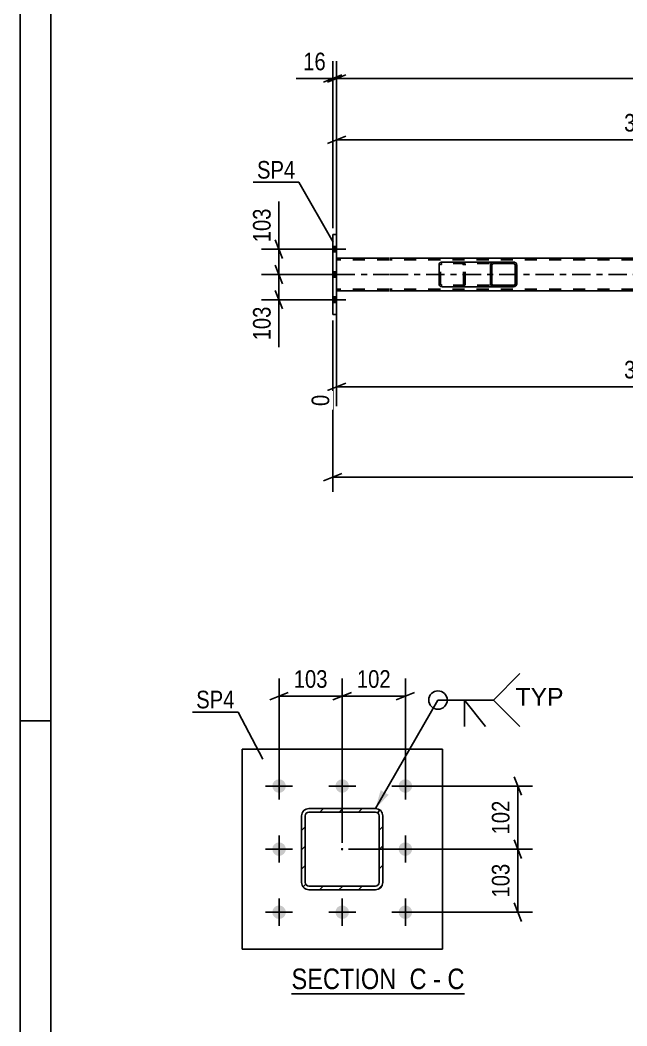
# Model space of a CAD drawing. Header units: millimetres. Extents: x 0 to 841, y 0 to 594.
# Drawn here: x 0 to 98.5, y 99.5 to 262.9 of the extents above; entities that cross this region are included whole.
import ezdxf

# ---------------------------------------------------------------- set-up
doc = ezdxf.new("R2010")
doc.units = ezdxf.units.MM
doc.linetypes.add('DXK_LINE_DOT2', pattern=[3.9198, 1.9599, -1.9599])
doc.linetypes.add('DXK_LINE_DOT3', pattern=[5.9187, 2.979, -0.9799, 0.9799, -0.9799])
doc.styles.add('Arial', font='ARIAL.TTF', dxfattribs={"height": 0.2})
doc.styles.add('Arial Narrow', font='ARIALN.TTF', dxfattribs={"height": 0.2})

# ---------------------------------------------------------------- blocks, each defined once
blk = doc.blocks.new('Unknown-283133975-1133')
at = {"color": 5, "linetype": 'Continuous'}
for p, q in [((0, 594), (0, 0)), ((5, 589), (5, 5)), ((5, 149), (0, 149))]:
    blk.add_line(p, q, dxfattribs=at)
blk = doc.blocks.new('Unknown-283133975-13 - 19844')
at = {"color": 6, "linetype": 'Continuous'}
blk.add_line((44.05, 104.68), (72.12, 104.68), dxfattribs=at)
at = {"color": 0, "linetype": 'Continuous'}
for points in [[(62.16, 105.43), (62.16, 108.93), (44.05, 108.93), (44.05, 105.43)], [(65.98, 105.43), (65.98, 108.93), (63.21, 108.93), (63.21, 105.43)], [(68.31, 105.43), (68.31, 108.93), (67.03, 108.93), (67.03, 105.43)], [(72.12, 105.43), (72.12, 108.93), (69.36, 108.93), (69.36, 105.43)]]:
    blk.add_wipeout(points, dxfattribs=at)
at = {"color": 7, "linetype": 'Continuous', "style": 'Arial Narrow'}
for s, p in [('SECTION ', (44.05, 105.43)), ('C', (63.21, 105.43)), ('C', (69.36, 105.43)), ('-', (67.03, 105.43))]:
    blk.add_text(s, height=3.34, dxfattribs=at).set_placement(p)
blk = doc.blocks.new('Part-283133975-4411 - 4290')
at = {"color": 2, "linetype": 'Continuous'}
for p, q in [((50.73, 228.05), (51.37, 228.05)), ((50.73, 215.05), (50.73, 228.05)), ((51.37, 215.05), (51.37, 228.05)), ((50.73, 215.05), (51.37, 215.05))]:
    blk.add_line(p, q, dxfattribs=at)
at = {"color": 7, "linetype": 'DXK_LINE_DOT2'}
for p, q in [((50.73, 228.05), (50.73, 228.05)), ((50.73, 228.05), (50.73, 215.05)), ((51.37, 215.05), (51.37, 228.05)), ((50.73, 215.05), (50.73, 215.05))]:
    blk.add_line(p, q, dxfattribs=at)
blk = doc.blocks.new('Part-283133975-4526 - 4290')
at = {"linetype": 'Continuous'}
h = blk.add_hatch(dxfattribs=at)
h.set_pattern_fill('', scale=0.7, style=0, pattern_type=0)
h.set_pattern_definition([(45, (80.5562, 223.2554), (-1.57154, 1.57154), [])])
h.paths.add_polyline_path([(80.6, 223.07), (80.56, 223.26), (80.45, 223.41), (80.28, 223.52), (80.08, 223.55), (76.85, 223.55), (76.65, 223.52), (76.49, 223.41), (76.38, 223.26), (76.34, 223.07), (76.34, 220.03), (76.38, 219.85), (76.49, 219.69), (76.65, 219.59), (76.85, 219.55), (80.08, 219.55), (80.28, 219.59), (80.45, 219.69), (80.56, 219.85), (80.6, 220.03)])
h.paths.add_polyline_path([(80.32, 219.94), (80.26, 219.86), (80.18, 219.81), (80.08, 219.79), (76.85, 219.79), (76.75, 219.81), (76.67, 219.86), (76.61, 219.94), (76.59, 220.03), (76.59, 223.07), (76.61, 223.16), (76.67, 223.24), (76.75, 223.29), (76.85, 223.31), (80.08, 223.31), (80.18, 223.29), (80.26, 223.24), (80.32, 223.16), (80.34, 223.07), (80.34, 220.03)])
at = {"color": 2, "linetype": 'Continuous'}
for p, q in [((67.99, 223.07), (68.03, 223.26)), ((67.99, 220.03), (67.99, 223.07)), ((68.3, 223.52), (68.5, 223.55)), ((76.85, 223.55), (68.5, 223.55)), ((76.38, 223.26), (76.34, 223.07)), ((76.34, 220.03), (76.34, 223.07)), ((76.59, 223.07), (76.61, 223.16)), ((76.59, 220.03), (76.59, 223.07)), ((76.61, 223.16), (76.67, 223.24)), ((76.85, 223.55), (76.65, 223.52)), ((76.67, 223.24), (76.75, 223.29)), ((76.75, 223.29), (76.85, 223.31)), ((76.85, 223.55), (80.08, 223.55)), ((76.85, 223.31), (80.08, 223.31)), ((80.28, 223.52), (80.08, 223.55)), ((80.08, 223.31), (80.18, 223.29)), ((80.18, 223.29), (80.26, 223.24)), ((80.26, 223.24), (80.32, 223.16)), ((80.32, 223.16), (80.34, 223.07)), ((80.34, 220.03), (80.34, 223.07)), ((80.6, 223.07), (80.56, 223.26)), ((80.6, 220.03), (80.6, 223.07)), ((68.03, 219.85), (67.99, 220.03)), ((68.5, 219.55), (68.3, 219.59)), ((76.85, 219.55), (68.5, 219.55)), ((76.34, 220.03), (76.38, 219.85)), ((76.61, 219.94), (76.59, 220.03)), ((76.67, 219.86), (76.61, 219.94)), ((76.65, 219.59), (76.85, 219.55)), ((76.75, 219.81), (76.67, 219.86)), ((76.85, 219.79), (76.75, 219.81)), ((76.85, 219.79), (80.08, 219.79)), ((76.85, 219.55), (80.08, 219.55)), ((80.18, 219.81), (80.08, 219.79)), ((80.08, 219.55), (80.28, 219.59)), ((80.26, 219.86), (80.18, 219.81)), ((80.32, 219.94), (80.26, 219.86)), ((80.34, 220.03), (80.32, 219.94)), ((80.56, 219.85), (80.6, 220.03))]:
    blk.add_line(p, q, dxfattribs=at)
at = {"color": 7, "linetype": 'DXK_LINE_DOT2'}
for p, q in [((68.26, 223.16), (68.24, 223.07)), ((68.24, 220.03), (68.24, 223.07)), ((68.32, 223.24), (68.26, 223.16)), ((68.4, 223.29), (68.32, 223.24)), ((68.5, 223.31), (68.4, 223.29)), ((80.08, 223.31), (68.5, 223.31)), ((71.73, 223.55), (71.93, 223.52)), ((71.83, 223.29), (71.73, 223.31)), ((71.92, 223.24), (71.83, 223.29)), ((71.97, 223.16), (71.92, 223.24)), ((71.99, 223.07), (71.97, 223.16)), ((71.99, 220.03), (71.99, 223.07)), ((72.21, 223.26), (72.25, 223.07)), ((72.25, 220.03), (72.25, 223.07)), ((80.08, 223.55), (76.85, 223.55)), ((68.24, 220.03), (68.26, 219.94)), ((68.26, 219.94), (68.32, 219.86)), ((68.32, 219.86), (68.4, 219.81)), ((68.4, 219.81), (68.5, 219.79)), ((80.08, 219.79), (68.5, 219.79)), ((71.73, 219.79), (71.83, 219.81)), ((71.93, 219.59), (71.73, 219.55)), ((71.83, 219.81), (71.92, 219.86)), ((71.92, 219.86), (71.97, 219.94)), ((71.97, 219.94), (71.99, 220.03)), ((72.25, 220.03), (72.21, 219.85)), ((80.08, 219.55), (76.85, 219.55))]:
    blk.add_line(p, q, dxfattribs=at)
at = {"color": 2, "linetype": 'Continuous'}
for centre, start, end in [((68.48, 223.05), 110.7583, 155.68), ((76.83, 223.05), 110.7583, 155.68), ((80.1, 223.05), 24.32, 69.2417), ((68.48, 220.05), 204.3199, 249.2417), ((76.83, 220.05), 204.32, 249.2417), ((80.1, 220.05), 290.7583, 335.68)]:
    blk.add_arc(centre, 0.496, start, end, dxfattribs=at)
at = {"color": 7, "linetype": 'DXK_LINE_DOT2'}
for centre, start, end in [((71.75, 223.05), 24.3199, 69.2417), ((71.75, 220.05), 290.7583, 335.68)]:
    blk.add_arc(centre, 0.496, start, end, dxfattribs=at)
blk = doc.blocks.new('Part-283133975-4535 - 4290')
at = {"color": 2, "linetype": 'Continuous'}
for p, q in [((59.89, 224.19), (51.37, 224.19)), ((151.23, 224.19), (59.99, 224.19)), ((59.89, 218.91), (51.37, 218.91)), ((576.91, 218.91), (59.99, 218.91))]:
    blk.add_line(p, q, dxfattribs=at)
at = {"color": 7, "linetype": 'DXK_LINE_DOT2'}
for p, q in [((51.37, 218.91), (51.37, 224.19)), ((51.37, 224.05), (51.37, 219.39)), ((59.89, 223.95), (51.37, 223.95)), ((718.9, 223.95), (59.99, 223.95)), ((51.37, 219.05), (51.37, 219.39)), ((59.89, 219.15), (51.37, 219.15)), ((718.9, 219.15), (59.99, 219.15))]:
    blk.add_line(p, q, dxfattribs=at)
at = {"color": 7, "linetype": 'DXK_LINE_DOT3'}
for p, q in [((51.37, 221.55), (59.89, 221.55)), ((59.99, 221.55), (718.9, 221.55))]:
    blk.add_line(p, q, dxfattribs=at)
blk = doc.blocks.new('Bolt-283133975-4584 - 4290')
at = {"linetype": 'Continuous'}
for points in [[(51.37, 225.21), (51.37, 226.09), (50.73, 226.09), (50.73, 225.21)], [(51.37, 225.21), (51.37, 226.09), (50.73, 226.09), (50.73, 225.21)], [(51.37, 225.21), (51.37, 226.09), (50.73, 226.09), (50.73, 225.21)], [(51.37, 221.11), (51.37, 221.99), (50.73, 221.99), (50.73, 221.11)], [(51.37, 221.11), (51.37, 221.99), (50.73, 221.99), (50.73, 221.11)], [(51.37, 217.01), (51.37, 217.89), (50.73, 217.89), (50.73, 217.01)], [(51.37, 217.01), (51.37, 217.89), (50.73, 217.89), (50.73, 217.01)], [(51.37, 217.01), (51.37, 217.89), (50.73, 217.89), (50.73, 217.01)]]:
    blk.add_hatch(color=1, dxfattribs=at).paths.add_polyline_path(points)
at = {"color": 1, "linetype": 'Continuous'}
for p, q in [((49.57, 225.65), (52.89, 225.65)), ((49.57, 225.65), (52.89, 225.65)), ((49.57, 225.65), (52.89, 225.65)), ((50.73, 226.09), (51.37, 226.09)), ((50.73, 226.09), (51.37, 226.09)), ((50.73, 226.09), (51.37, 226.09)), ((50.73, 225.21), (51.37, 225.21)), ((50.73, 225.21), (51.37, 225.21)), ((50.73, 225.21), (51.37, 225.21)), ((49.57, 221.55), (52.89, 221.55)), ((49.57, 221.55), (52.89, 221.55)), ((50.73, 221.99), (51.37, 221.99)), ((50.73, 221.99), (51.37, 221.99)), ((50.73, 221.11), (51.37, 221.11)), ((50.73, 221.11), (51.37, 221.11)), ((49.57, 217.45), (52.89, 217.45)), ((49.57, 217.45), (52.89, 217.45)), ((49.57, 217.45), (52.89, 217.45)), ((50.73, 217.89), (51.37, 217.89)), ((50.73, 217.89), (51.37, 217.89)), ((50.73, 217.89), (51.37, 217.89)), ((50.73, 217.01), (51.37, 217.01)), ((50.73, 217.01), (51.37, 217.01)), ((50.73, 217.01), (51.37, 217.01))]:
    blk.add_line(p, q, dxfattribs=at)
blk = doc.blocks.new('Part-283133975-19961 - 19844')
at = {"linetype": 'Continuous'}
h = blk.add_hatch(dxfattribs=at)
h.set_pattern_fill('', scale=0.7, style=0, pattern_type=0)
h.set_pattern_definition([(45, (58.136, 121.6757), (-1.57154, 1.57154), [])])
h.paths.add_polyline_path([(57.68, 121.58), (58.14, 121.68), (58.53, 121.94), (58.79, 122.33), (58.88, 122.78), (58.88, 133.58), (58.79, 134.04), (58.53, 134.43), (58.14, 134.69), (57.68, 134.78), (46.88, 134.78), (46.42, 134.69), (46.03, 134.43), (45.77, 134.04), (45.68, 133.58), (45.68, 122.78), (45.77, 122.33), (46.03, 121.94), (46.42, 121.68), (46.88, 121.58)])
h.paths.add_polyline_path([(46.88, 122.18), (46.65, 122.23), (46.45, 122.36), (46.32, 122.55), (46.28, 122.78), (46.28, 133.58), (46.32, 133.81), (46.45, 134.01), (46.65, 134.14), (46.88, 134.18), (57.68, 134.18), (57.91, 134.14), (58.1, 134.01), (58.23, 133.81), (58.28, 133.58), (58.28, 122.78), (58.23, 122.55), (58.1, 122.36), (57.91, 122.23), (57.68, 122.18)])
blk.add_hatch(color=246, dxfattribs=at).paths.add_polyline_path([(52.28, 128.08, -1), (52.28, 128.28, -1)])
at = {"color": 7, "linetype": 'DXK_LINE_DOT2'}
for p, q in [((45.68, 133.58), (45.77, 134.04)), ((46.45, 134.01), (46.32, 133.81)), ((46.42, 134.69), (46.88, 134.78)), ((46.65, 134.14), (46.45, 134.01)), ((46.88, 134.18), (46.65, 134.14)), ((46.88, 134.78), (57.68, 134.78)), ((46.88, 134.18), (57.68, 134.18)), ((57.68, 134.78), (58.14, 134.69)), ((57.91, 134.14), (57.68, 134.18)), ((58.1, 134.01), (57.91, 134.14)), ((58.23, 133.81), (58.1, 134.01)), ((58.79, 134.04), (58.88, 133.58)), ((45.68, 122.78), (45.68, 133.58)), ((46.32, 133.81), (46.28, 133.58)), ((46.28, 122.78), (46.28, 133.58)), ((58.28, 133.58), (58.23, 133.81)), ((58.28, 122.78), (58.28, 133.58)), ((58.88, 122.78), (58.88, 133.58)), ((45.77, 122.33), (45.68, 122.78)), ((46.28, 122.78), (46.32, 122.55)), ((58.23, 122.55), (58.28, 122.78)), ((58.88, 122.78), (58.79, 122.33)), ((46.32, 122.55), (46.45, 122.36)), ((46.88, 121.58), (46.42, 121.68)), ((46.45, 122.36), (46.65, 122.23)), ((46.65, 122.23), (46.88, 122.18)), ((46.88, 122.18), (57.68, 122.18)), ((46.88, 121.58), (57.68, 121.58)), ((57.68, 122.18), (57.91, 122.23)), ((58.14, 121.68), (57.68, 121.58)), ((57.91, 122.23), (58.1, 122.36)), ((58.1, 122.36), (58.23, 122.55))]:
    blk.add_line(p, q, dxfattribs=at)
at = {"color": 2, "linetype": 'Continuous'}
for p, q in [((45.77, 134.04), (45.68, 133.58)), ((46.32, 133.81), (46.45, 134.01)), ((46.88, 134.78), (46.42, 134.69)), ((46.45, 134.01), (46.65, 134.14)), ((46.65, 134.14), (46.88, 134.18)), ((46.88, 134.78), (57.68, 134.78)), ((46.88, 134.18), (57.68, 134.18)), ((58.14, 134.69), (57.68, 134.78)), ((57.68, 134.18), (57.91, 134.14)), ((57.91, 134.14), (58.1, 134.01)), ((58.1, 134.01), (58.23, 133.81)), ((58.88, 133.58), (58.79, 134.04)), ((45.68, 122.78), (45.68, 133.58)), ((46.28, 133.58), (46.32, 133.81)), ((46.28, 122.78), (46.28, 133.58)), ((58.23, 133.81), (58.28, 133.58)), ((58.28, 122.78), (58.28, 133.58)), ((58.88, 122.78), (58.88, 133.58)), ((45.68, 122.78), (45.77, 122.33)), ((46.32, 122.55), (46.28, 122.78)), ((58.28, 122.78), (58.23, 122.55)), ((58.79, 122.33), (58.88, 122.78)), ((46.45, 122.36), (46.32, 122.55)), ((46.42, 121.68), (46.88, 121.58)), ((46.65, 122.23), (46.45, 122.36)), ((46.88, 122.18), (46.65, 122.23)), ((46.88, 122.18), (57.68, 122.18)), ((46.88, 121.58), (57.68, 121.58)), ((57.91, 122.23), (57.68, 122.18)), ((57.68, 121.58), (58.14, 121.68)), ((58.1, 122.36), (57.91, 122.23)), ((58.23, 122.55), (58.1, 122.36))]:
    blk.add_line(p, q, dxfattribs=at)
at = {"color": 246, "linetype": 'DXK_LINE_DOT2'}
blk.add_line((52.28, 128.18), (52.28, 128.18), dxfattribs=at)
at = {"color": 246, "linetype": 'Continuous'}
blk.add_circle((52.28, 128.18), 0.1, dxfattribs=at)
at = {"color": 7, "linetype": 'DXK_LINE_DOT2'}
for centre, start, end in [((46.88, 133.58), 112.5, 157.5), ((57.68, 133.58), 22.5, 67.5), ((46.88, 122.78), 202.5, 247.5), ((57.68, 122.78), 292.5, 337.5)]:
    blk.add_arc(centre, 1.2, start, end, dxfattribs=at)
at = {"color": 2, "linetype": 'Continuous'}
for centre, start, end in [((46.88, 133.58), 112.5, 157.5), ((57.68, 133.58), 22.5, 67.5), ((46.88, 122.78), 202.5, 247.5), ((57.68, 122.78), 292.5, 337.5)]:
    blk.add_arc(centre, 1.2, start, end, dxfattribs=at)
blk = doc.blocks.new('Part-283133975-19865 - 19844')
at = {"color": 2, "linetype": 'Continuous'}
for p, q in [((68.53, 144.43), (36.03, 144.43)), ((36.03, 144.43), (36.03, 111.93)), ((68.53, 111.93), (68.53, 144.43)), ((36.03, 111.93), (68.53, 111.93))]:
    blk.add_line(p, q, dxfattribs=at)
blk = doc.blocks.new('Bolt-283133975-19966 - 19844')
at = {"linetype": 'Continuous'}
for points in [[(42.03, 137.33, -1), (42.03, 139.53, -1)], [(52.28, 137.33, -1), (52.28, 139.53, -1)], [(62.53, 137.33, -1), (62.53, 139.53, -1)], [(42.03, 127.08, -1), (42.03, 129.28, -1)], [(62.53, 127.08, -1), (62.53, 129.28, -1)], [(42.03, 116.83, -1), (42.03, 119.03, -1)], [(52.28, 116.83, -1), (52.28, 119.03, -1)], [(62.53, 116.83, -1), (62.53, 119.03, -1)]]:
    blk.add_hatch(color=1, dxfattribs=at).paths.add_polyline_path(points)
at = {"color": 1, "linetype": 'Continuous'}
for p, q in [((42.03, 136.23), (42.03, 140.63)), ((52.28, 136.23), (52.28, 140.63)), ((62.53, 136.23), (62.53, 140.63)), ((44.23, 138.43), (39.83, 138.43)), ((54.48, 138.43), (50.08, 138.43)), ((64.73, 138.43), (60.33, 138.43)), ((42.03, 125.98), (42.03, 130.38)), ((62.53, 125.98), (62.53, 130.38)), ((44.23, 128.18), (39.83, 128.18)), ((64.73, 128.18), (60.33, 128.18)), ((42.03, 115.73), (42.03, 120.13)), ((52.28, 115.73), (52.28, 120.13)), ((62.53, 115.73), (62.53, 120.13)), ((44.23, 117.93), (39.83, 117.93)), ((54.48, 117.93), (50.08, 117.93)), ((64.73, 117.93), (60.33, 117.93))]:
    blk.add_line(p, q, dxfattribs=at)
blk = doc.blocks.new('StraightDimension-283133975-4611 - 4290')
at = {"color": 7, "linetype": 'Continuous'}
for p, q in [((50.73, 214.05), (50.73, 186.22)), ((52.23, 189.22), (49.23, 188.02)), ((50.73, 188.62), (728.16, 188.62))]:
    blk.add_line(p, q, dxfattribs=at)
blk = doc.blocks.new('StraightDimension-283133975-4700 - 4290')
at = {"color": 7, "linetype": 'Continuous'}
for p, q in [((50.73, 229.05), (50.73, 256.22)), ((51.37, 229.05), (51.37, 256.22)), ((49.23, 252.77), (52.23, 253.97)), ((52.87, 253.97), (49.87, 252.77)), ((50.73, 253.37), (51.37, 253.37))]:
    blk.add_line(p, q, dxfattribs=at)
at = {"color": 0}
blk.add_wipeout([(50.2, 254.12), (50.2, 258.32), (45.35, 258.32), (45.35, 254.12)], dxfattribs=at)
at = {"color": 7, "linetype": 'Continuous'}
blk.add_line((50.73, 253.37), (44.82, 253.37), dxfattribs=at)
blk.add_line((50.73, 253.37), (44.82, 253.37), dxfattribs=at)
at = {"color": 3, "style": 'Arial Narrow'}
blk.add_text('16', height=2.863, dxfattribs=at).set_placement((45.95, 254.72))
blk = doc.blocks.new('StraightDimension-283133975-4710 - 4290')
at = {"color": 7, "linetype": 'Continuous'}
for p, q in [((51.37, 229.05), (51.37, 256.22)), ((52.87, 253.97), (49.87, 252.77)), ((51.37, 253.37), (727.52, 253.37))]:
    blk.add_line(p, q, dxfattribs=at)
blk = doc.blocks.new('StraightDimension-283133975-10416 - 4290')
at = {"color": 7, "linetype": 'Continuous'}
for p, q in [((51.37, 224.71), (51.37, 246.27)), ((152.03, 225.59), (152.03, 246.27)), ((52.87, 244.02), (49.87, 242.82)), ((150.53, 242.82), (153.53, 244.02)), ((51.37, 243.42), (152.03, 243.42))]:
    blk.add_line(p, q, dxfattribs=at)
at = {"color": 0}
blk.add_wipeout([(105.96, 244.17), (105.96, 248.37), (97.44, 248.37), (97.44, 244.17)], dxfattribs=at)
at = {"color": 3, "style": 'Arial Narrow'}
blk.add_text('3786', height=2.863, dxfattribs=at).set_placement((98.04, 244.77))
blk = doc.blocks.new('StraightDimension-283133975-10489 - 4290')
at = {"color": 7, "linetype": 'Continuous'}
for p, q in [((51.37, 218.39), (51.37, 200.17)), ((152.03, 209.51), (152.03, 194.69)), ((52.87, 203.9), (49.87, 202.7)), ((51.37, 203.3), (152.03, 203.3)), ((150.53, 202.7), (153.53, 203.9))]:
    blk.add_line(p, q, dxfattribs=at)
at = {"color": 0}
blk.add_wipeout([(105.96, 204.05), (105.96, 208.25), (97.44, 208.25), (97.44, 204.05)], dxfattribs=at)
at = {"color": 0, "linetype": 'Continuous'}
for points in [[(50.77, 202.6), (46.57, 202.6), (46.57, 199.57), (50.77, 199.57)], [(151.43, 202.6), (147.23, 202.6), (147.23, 194.09), (151.43, 194.09)]]:
    blk.add_wipeout(points, dxfattribs=at)
at = {"color": 3, "style": 'Arial Narrow'}
blk.add_text('3786', height=2.863, dxfattribs=at).set_placement((98.04, 204.65))
at = {"color": 3, "linetype": 'Continuous', "style": 'Arial Narrow'}
for s, height, p in [('0', 2.86, (50.17, 200.17)), ('3786', 2.863, (150.83, 194.69))]:
    blk.add_text(s, height=height, rotation=90.0002, dxfattribs=at).set_placement(p)
blk = doc.blocks.new('StraightDimension-283133975-10562 - 4290')
at = {"color": 7, "linetype": 'Continuous'}
for p, q in [((41.41, 227.15), (42.61, 224.15)), ((51.13, 225.65), (39.16, 225.65)), ((42.01, 221.55), (42.01, 225.65)), ((42.61, 220.05), (41.41, 223.05)), ((51.13, 221.55), (39.16, 221.55))]:
    blk.add_line(p, q, dxfattribs=at)
at = {"color": 0}
blk.add_wipeout([(41.26, 232.86), (37.06, 232.86), (37.06, 226.18), (41.26, 226.18)], dxfattribs=at)
at = {"color": 7, "linetype": 'Continuous'}
blk.add_line((42.01, 225.65), (42.01, 233.39), dxfattribs=at)
blk.add_line((42.01, 225.65), (42.01, 233.39), dxfattribs=at)
at = {"color": 3, "style": 'Arial Narrow'}
blk.add_text('103', height=2.863, rotation=90.0002, dxfattribs=at).set_placement((40.66, 226.78))
blk = doc.blocks.new('StraightDimension-283133975-10563 - 4290')
at = {"color": 7, "linetype": 'Continuous'}
for p, q in [((41.41, 223.05), (42.61, 220.05)), ((51.13, 221.55), (39.16, 221.55)), ((42.01, 217.45), (42.01, 221.55)), ((49.73, 217.45), (39.16, 217.45)), ((42.61, 215.95), (41.41, 218.95))]:
    blk.add_line(p, q, dxfattribs=at)
at = {"color": 0}
blk.add_wipeout([(41.26, 216.93), (37.06, 216.93), (37.06, 210.24), (41.26, 210.24)], dxfattribs=at)
at = {"color": 7, "linetype": 'Continuous'}
blk.add_line((42.01, 217.45), (42.01, 209.72), dxfattribs=at)
blk.add_line((42.01, 217.45), (42.01, 209.72), dxfattribs=at)
at = {"color": 3, "style": 'Arial Narrow'}
blk.add_text('103', height=2.863, rotation=90.0002, dxfattribs=at).set_placement((40.66, 210.84))
blk = doc.blocks.new('StraightDimension-283133975-21255 - 19844')
at = {"color": 7, "linetype": 'Continuous'}
for p, q in [((52.28, 129.18), (52.28, 155.89)), ((62.53, 139.43), (62.53, 155.89)), ((50.78, 152.44), (53.78, 153.64)), ((64.03, 153.64), (61.03, 152.44)), ((52.28, 153.04), (62.53, 153.04))]:
    blk.add_line(p, q, dxfattribs=at)
at = {"color": 0}
blk.add_wipeout([(60.74, 153.79), (60.74, 157.99), (54.06, 157.99), (54.06, 153.79)], dxfattribs=at)
at = {"color": 3, "style": 'Arial Narrow'}
blk.add_text('102', height=2.863, dxfattribs=at).set_placement((54.66, 154.39))
blk = doc.blocks.new('StraightDimension-283133975-21256 - 19844')
at = {"color": 7, "linetype": 'Continuous'}
for p, q in [((42.03, 139.43), (42.03, 155.89)), ((52.28, 129.18), (52.28, 155.89)), ((40.53, 152.44), (43.53, 153.64)), ((53.78, 153.64), (50.78, 152.44)), ((42.03, 153.04), (52.28, 153.04))]:
    blk.add_line(p, q, dxfattribs=at)
at = {"color": 0}
blk.add_wipeout([(50.49, 153.79), (50.49, 157.99), (43.81, 157.99), (43.81, 153.79)], dxfattribs=at)
at = {"color": 3, "style": 'Arial Narrow'}
blk.add_text('103', height=2.863, dxfattribs=at).set_placement((44.41, 154.39))
blk = doc.blocks.new('StraightDimension-283133975-21284 - 19844')
at = {"color": 7, "linetype": 'Continuous'}
for p, q in [((80.18, 139.93), (81.38, 136.93)), ((63.53, 138.43), (83.18, 138.43)), ((80.78, 128.18), (80.78, 138.43)), ((81.38, 126.68), (80.18, 129.68)), ((53.28, 128.18), (83.18, 128.18))]:
    blk.add_line(p, q, dxfattribs=at)
at = {"color": 0}
blk.add_wipeout([(80.03, 136.65), (75.83, 136.65), (75.83, 129.97), (80.03, 129.97)], dxfattribs=at)
at = {"color": 3, "style": 'Arial Narrow'}
blk.add_text('102', height=2.863, rotation=90.0002, dxfattribs=at).set_placement((79.43, 130.57))
blk = doc.blocks.new('StraightDimension-283133975-21285 - 19844')
at = {"color": 7, "linetype": 'Continuous'}
for p, q in [((80.18, 129.68), (81.38, 126.68)), ((53.28, 128.18), (83.18, 128.18)), ((80.78, 117.93), (80.78, 128.18)), ((81.38, 116.43), (80.18, 119.43)), ((63.53, 117.93), (83.18, 117.93))]:
    blk.add_line(p, q, dxfattribs=at)
at = {"color": 0}
blk.add_wipeout([(80.03, 126.4), (75.83, 126.4), (75.83, 119.72), (80.03, 119.72)], dxfattribs=at)
at = {"color": 3, "style": 'Arial Narrow'}
blk.add_text('103', height=2.863, rotation=90.0002, dxfattribs=at).set_placement((79.43, 120.32))
blk = doc.blocks.new('Mark-283133975-4407 - 4290')
at = {"color": 0}
blk.add_wipeout([(44.66, 237.12), (44.66, 240.12), (38.45, 240.12), (38.45, 237.12)], dxfattribs=at)
blk.add_wipeout([(44.66, 237.12), (44.66, 240.12), (38.45, 240.12), (38.45, 237.12)], dxfattribs=at)
at = {"color": 30, "linetype": 'Continuous'}
for p in [(37.85, 236.52), (50.8, 226.81)]:
    blk.add_line(p, (45.26, 236.52), dxfattribs=at)
at = {"color": 3, "style": 'Arial Narrow'}
blk.add_text('SP4', height=2.863, dxfattribs=at).set_placement((38.45, 237.12))
blk = doc.blocks.new('Mark-283133975-21302 - 19844')
at = {"color": 0}
blk.add_wipeout([(34.79, 151.05), (34.79, 154.05), (28.58, 154.05), (28.58, 151.05)], dxfattribs=at)
blk.add_wipeout([(34.79, 151.05), (34.79, 154.05), (28.58, 154.05), (28.58, 151.05)], dxfattribs=at)
at = {"color": 30, "linetype": 'Continuous'}
for p in [(27.98, 150.45), (39.37, 142.77)]:
    blk.add_line(p, (35.39, 150.45), dxfattribs=at)
at = {"color": 3, "style": 'Arial Narrow'}
blk.add_text('SP4', height=2.863, dxfattribs=at).set_placement((28.58, 151.05))
blk = doc.blocks.new('WeldMark-283133975-21308 - 19844')
at = {"linetype": 'Continuous'}
blk.add_hatch(color=30, dxfattribs=at).paths.add_polyline_path([(59.82, 137.01), (57.68, 134.78), (58.52, 137.76)])
at = {"color": 30, "linetype": 'Continuous'}
for p, q in [((57.68, 134.78), (67.82, 152.4)), ((67.82, 152.4), (76.82, 152.4))]:
    blk.add_line(p, q, dxfattribs=at)
at = {"color": 3, "linetype": 'Continuous'}
for q in [(75.53, 148.12), (72.11, 148.12)]:
    blk.add_line((72.11, 152.4), q, dxfattribs=at)
for start, end in [(90, 270), (270, 90)]:
    blk.add_arc((67.82, 152.4), 1.5, start, end, dxfattribs=at)
at = {"color": 0, "linetype": 'Continuous'}
blk.add_wipeout([(88.2, 151.5), (88.2, 154.5), (80.42, 154.5), (80.42, 151.5)], dxfattribs=at)
blk.add_wipeout([(88.2, 151.5), (88.2, 154.5), (80.42, 154.5), (80.42, 151.5)], dxfattribs=at)
at = {"color": 3, "linetype": 'Continuous'}
for q in [(81.11, 156.69), (81.11, 148.12)]:
    blk.add_line((76.82, 152.4), q, dxfattribs=at)
at = {"color": 3, "linetype": 'Continuous', "style": 'Arial'}
blk.add_text('TYP', height=2.865, dxfattribs=at).set_placement((80.42, 151.5))

msp = doc.modelspace()

# ---------------------------------------------------------------- block references
for name in ['Unknown-283133975-1133', 'Part-283133975-4411 - 4290', 'Bolt-283133975-4584 - 4290', 'Part-283133975-4535 - 4290', 'Part-283133975-4526 - 4290', 'Part-283133975-19865 - 19844', 'Bolt-283133975-19966 - 19844', 'Part-283133975-19961 - 19844']:
    msp.add_blockref(name, (0, 0))

# ---------------------------------------------------------------- next in the draw order: block references
for name in ['StraightDimension-283133975-4700 - 4290', 'StraightDimension-283133975-4611 - 4290', 'StraightDimension-283133975-21255 - 19844', 'Mark-283133975-21302 - 19844', 'Unknown-283133975-13 - 19844']:
    msp.add_blockref(name, (0, 0))

# ---------------------------------------------------------------- next in the draw order: block references
for name in ['StraightDimension-283133975-4710 - 4290', 'StraightDimension-283133975-10489 - 4290', 'StraightDimension-283133975-21256 - 19844']:
    msp.add_blockref(name, (0, 0))

# ---------------------------------------------------------------- next in the draw order: block references
for name in ['StraightDimension-283133975-10416 - 4290', 'StraightDimension-283133975-21284 - 19844']:
    msp.add_blockref(name, (0, 0))

# ---------------------------------------------------------------- next in the draw order: block references
for name in ['StraightDimension-283133975-10562 - 4290', 'WeldMark-283133975-21308 - 19844', 'StraightDimension-283133975-21285 - 19844']:
    msp.add_blockref(name, (0, 0))

# ---------------------------------------------------------------- next in the draw order: block references
for name in ['Mark-283133975-4407 - 4290', 'StraightDimension-283133975-10563 - 4290']:
    msp.add_blockref(name, (0, 0))

doc.saveas('drawing.dxf')
